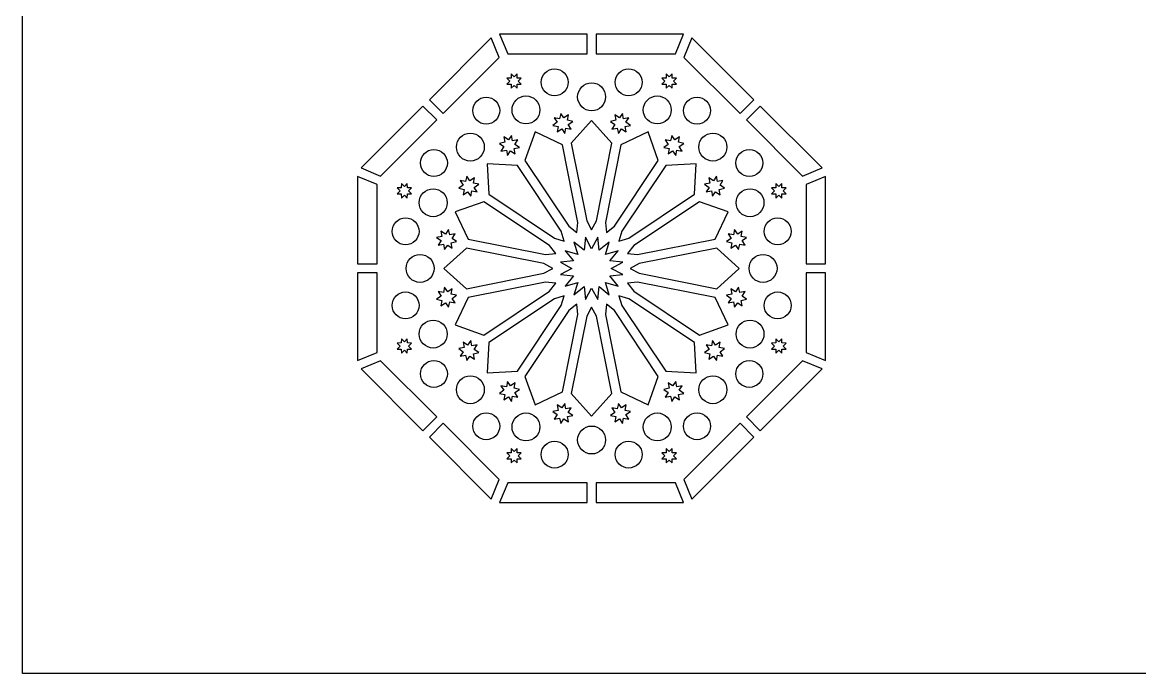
# Model space of a CAD drawing. Header units: millimetres. Extents: x 0 to 2300, y 128 to 1220.
# Drawn here: x 0 to 1020, y 128 to 722 of the extents above; entities that cross this region are included whole.
import ezdxf

# ---------------------------------------------------------------- set-up
doc = ezdxf.new("R2010")
doc.units = ezdxf.units.MM
doc.layers.add('CUT', color=1, linetype='CONTINUOUS')

msp = doc.modelspace()

# ---------------------------------------------------------------- linework, layer by layer
at = {"layer": 'CUT'}
for points in [[(0, 867.7), (1039.75, 867.7), (1039.75, 127.95), (0, 127.95)], [(428.211, 708.343), (371.701, 651.833), (384.323, 639.211), (435.605, 690.493)], [(515.75, 711.5), (435.833, 711.5), (443.226, 693.65), (515.75, 693.65)], [(603.917, 711.5), (524, 711.5), (524, 693.65), (596.524, 693.65)], [(604.145, 690.493), (655.427, 639.211), (668.049, 651.833), (611.539, 708.343)], [(446.266, 671.615), (442.456, 671.571), (445.119, 668.845), (442.456, 666.12), (446.266, 666.075), (446.311, 662.265), (449.036, 664.928), (451.761, 662.265), (451.806, 666.075), (455.616, 666.12), (452.953, 668.845), (455.616, 671.571), (451.806, 671.615), (451.761, 675.425), (449.036, 672.762), (446.311, 675.425)], [(590.714, 672.762), (587.989, 675.425), (587.944, 671.615), (584.134, 671.571), (586.797, 668.845), (584.134, 666.12), (587.944, 666.075), (587.989, 662.265), (590.714, 664.928), (593.439, 662.265), (593.484, 666.075), (597.294, 666.12), (594.631, 668.845), (597.294, 671.571), (593.484, 671.615), (593.439, 675.425)], [(365.867, 645.999), (309.357, 589.489), (327.207, 582.095), (378.489, 633.377)], [(661.261, 633.377), (712.543, 582.095), (730.393, 589.489), (673.883, 645.999)], [(490.691, 634.491), (485.793, 635.406), (488.513, 631.231), (484.401, 628.413), (489.278, 627.384), (488.362, 622.486), (492.538, 625.206), (495.355, 621.094), (496.385, 625.971), (501.283, 625.056), (498.563, 629.231), (502.674, 632.049), (497.798, 633.078), (498.713, 637.976), (494.538, 635.256), (491.72, 639.368)], [(524.337, 541.398), (538.406, 612.132), (519.875, 632.713), (501.344, 612.132), (515.413, 541.398), (519.875, 533.147)], [(545.212, 635.256), (541.037, 637.976), (541.952, 633.078), (537.076, 632.049), (541.187, 629.231), (538.467, 625.056), (543.365, 625.971), (544.395, 621.094), (547.212, 625.206), (551.388, 622.486), (550.472, 627.384), (555.349, 628.413), (551.237, 631.231), (553.957, 635.406), (549.059, 634.491), (548.03, 639.368)], [(507.322, 539.787), (493.253, 610.522), (468.256, 622.445), (459.011, 596.339), (499.079, 536.373), (506.358, 530.459)], [(540.671, 536.373), (580.739, 596.339), (571.494, 622.445), (546.497, 610.522), (532.428, 539.787), (533.392, 530.459)], [(440.613, 612.92), (435.736, 611.891), (439.848, 609.073), (437.128, 604.898), (442.026, 605.813), (443.055, 600.937), (445.873, 605.048), (450.048, 602.328), (449.133, 607.227), (454.01, 608.256), (449.898, 611.073), (452.619, 615.249), (447.72, 614.334), (446.691, 619.21), (443.873, 615.098), (439.698, 617.819)], [(595.877, 615.098), (593.059, 619.21), (592.03, 614.334), (587.131, 615.249), (589.852, 611.073), (585.74, 608.256), (590.617, 607.227), (589.702, 602.328), (593.877, 605.048), (596.695, 600.937), (597.724, 605.813), (602.622, 604.898), (599.902, 609.073), (604.014, 611.891), (599.137, 612.92), (600.052, 617.819)], [(492.219, 531.79), (452.152, 591.756), (424.495, 593.205), (425.944, 565.548), (485.91, 525.481), (494.899, 522.801)], [(553.84, 525.481), (613.806, 565.548), (615.255, 593.205), (587.598, 591.756), (547.531, 531.79), (544.851, 522.801)], [(306.2, 581.867), (306.2, 501.95), (324.05, 501.95), (324.05, 574.474)], [(402.602, 573.827), (398.49, 571.009), (403.366, 569.98), (402.451, 565.081), (406.627, 567.802), (409.444, 563.69), (410.473, 568.567), (415.372, 567.652), (412.652, 571.827), (416.763, 574.645), (411.887, 575.674), (412.802, 580.572), (408.627, 577.852), (405.809, 581.964), (404.78, 577.087), (399.881, 578.002)], [(634.97, 577.087), (633.941, 581.964), (631.123, 577.852), (626.948, 580.572), (627.863, 575.674), (622.987, 574.645), (627.098, 571.827), (624.378, 567.652), (629.277, 568.567), (630.306, 563.69), (633.123, 567.802), (637.299, 565.081), (636.384, 569.98), (641.26, 571.009), (637.148, 573.827), (639.869, 578.002)], [(715.7, 574.474), (715.7, 501.95), (733.55, 501.95), (733.55, 581.867)], [(344.938, 568.664), (342.275, 565.939), (346.085, 565.894), (346.129, 562.084), (348.855, 564.747), (351.58, 562.084), (351.625, 565.894), (355.435, 565.939), (352.772, 568.664), (355.435, 571.389), (351.625, 571.434), (351.58, 575.244), (348.855, 572.581), (346.129, 575.244), (346.085, 571.434), (342.275, 571.389)], [(693.665, 571.434), (693.621, 575.244), (690.895, 572.581), (688.17, 575.244), (688.125, 571.434), (684.315, 571.389), (686.978, 568.664), (684.315, 565.939), (688.125, 565.894), (688.17, 562.084), (690.895, 564.747), (693.621, 562.084), (693.665, 565.894), (697.475, 565.939), (694.812, 568.664), (697.475, 571.389)], [(481.327, 518.621), (421.361, 558.689), (395.255, 549.444), (407.178, 524.447), (477.913, 510.378), (487.241, 511.342)], [(561.837, 510.378), (632.572, 524.447), (644.495, 549.444), (618.389, 558.689), (558.423, 518.621), (552.509, 511.342)], [(382.444, 523.162), (379.724, 518.987), (384.622, 519.902), (385.651, 515.026), (388.469, 519.137), (392.644, 516.417), (391.729, 521.315), (396.606, 522.345), (392.494, 525.162), (395.214, 529.338), (390.316, 528.422), (389.287, 533.299), (386.469, 529.187), (382.294, 531.907), (383.209, 527.009), (378.332, 525.98)], [(656.541, 527.009), (657.456, 531.907), (653.281, 529.187), (650.463, 533.299), (649.434, 528.422), (644.536, 529.338), (647.256, 525.162), (643.144, 522.345), (648.021, 521.315), (647.106, 516.417), (651.281, 519.137), (654.099, 515.026), (655.128, 519.902), (660.026, 518.987), (657.306, 523.162), (661.418, 525.98)], [(537.852, 497.825), (548.314, 503.481), (536.484, 504.705), (543.984, 513.934), (532.587, 510.537), (535.984, 521.934), (526.755, 514.434), (525.531, 526.264), (519.875, 515.802), (514.219, 526.264), (512.995, 514.434), (503.766, 521.934), (507.163, 510.537), (495.766, 513.934), (503.266, 504.705), (491.436, 503.481), (501.898, 497.825), (491.436, 492.169), (503.266, 490.945), (495.766, 481.716), (507.163, 485.113), (503.766, 473.716), (512.995, 481.216), (514.219, 469.386), (519.875, 479.848), (525.531, 469.386), (526.755, 481.216), (535.984, 473.716), (532.587, 485.113), (543.984, 481.716), (536.484, 490.945), (548.314, 492.169)], [(476.302, 502.287), (405.568, 516.356), (384.987, 497.825), (405.568, 479.294), (476.302, 493.363), (484.553, 497.825)], [(563.448, 493.363), (634.182, 479.294), (654.763, 497.825), (634.182, 516.356), (563.448, 502.287), (555.197, 497.825)], [(306.2, 493.7), (306.2, 413.783), (324.05, 421.176), (324.05, 493.7)], [(715.7, 493.7), (715.7, 421.176), (733.55, 413.783), (733.55, 493.7)], [(383.209, 468.641), (382.294, 463.743), (386.469, 466.463), (389.287, 462.351), (390.316, 467.228), (395.214, 466.312), (392.494, 470.488), (396.606, 473.305), (391.729, 474.335), (392.644, 479.233), (388.469, 476.513), (385.651, 480.624), (384.622, 475.748), (379.724, 476.663), (382.444, 472.488), (378.332, 469.67)], [(477.913, 485.272), (407.178, 471.203), (395.255, 446.206), (421.361, 436.961), (481.327, 477.029), (487.241, 484.308)], [(558.423, 477.029), (618.389, 436.961), (644.495, 446.206), (632.572, 471.203), (561.837, 485.272), (552.509, 484.308)], [(657.306, 472.488), (660.026, 476.663), (655.128, 475.748), (654.099, 480.624), (651.281, 476.513), (647.106, 479.233), (648.021, 474.335), (643.144, 473.305), (647.256, 470.488), (644.536, 466.312), (649.434, 467.228), (650.463, 462.351), (653.281, 466.463), (657.456, 463.743), (656.541, 468.641), (661.418, 469.67)], [(485.91, 470.169), (425.944, 430.102), (424.495, 402.445), (452.152, 403.894), (492.219, 463.86), (494.899, 472.849)], [(547.531, 463.86), (587.598, 403.894), (615.255, 402.445), (613.806, 430.102), (553.84, 470.169), (544.851, 472.849)], [(499.079, 459.277), (459.011, 399.311), (468.256, 373.205), (493.253, 385.128), (507.322, 455.863), (506.358, 465.191)], [(515.413, 454.252), (501.344, 383.518), (519.875, 362.937), (538.406, 383.518), (524.337, 454.252), (519.875, 462.503)], [(533.392, 465.191), (532.428, 455.863), (546.497, 385.128), (571.494, 373.205), (580.739, 399.311), (540.671, 459.277)], [(346.085, 424.216), (346.129, 420.406), (348.855, 423.069), (351.58, 420.406), (351.625, 424.216), (355.435, 424.261), (352.772, 426.986), (355.435, 429.711), (351.625, 429.756), (351.58, 433.566), (348.855, 430.903), (346.129, 433.566), (346.085, 429.756), (342.275, 429.711), (344.938, 426.986), (342.275, 424.261)], [(404.78, 418.563), (405.809, 413.686), (408.627, 417.798), (412.802, 415.078), (411.887, 419.976), (416.763, 421.005), (412.652, 423.823), (415.372, 427.998), (410.473, 427.083), (409.444, 431.96), (406.627, 427.848), (402.451, 430.569), (403.366, 425.67), (398.49, 424.641), (402.602, 421.823), (399.881, 417.648)], [(637.148, 421.823), (641.26, 424.641), (636.384, 425.67), (637.299, 430.569), (633.123, 427.848), (630.306, 431.96), (629.277, 427.083), (624.378, 427.998), (627.098, 423.823), (622.987, 421.005), (627.863, 419.976), (626.948, 415.078), (631.123, 417.798), (633.941, 413.686), (634.97, 418.563), (639.869, 417.648)], [(694.812, 426.986), (697.475, 429.711), (693.665, 429.756), (693.621, 433.566), (690.895, 430.903), (688.17, 433.566), (688.125, 429.756), (684.315, 429.711), (686.978, 426.986), (684.315, 424.261), (688.125, 424.216), (688.17, 420.406), (690.895, 423.069), (693.621, 420.406), (693.665, 424.216), (697.475, 424.261)], [(378.489, 362.273), (327.207, 413.555), (309.357, 406.161), (365.867, 349.651)], [(712.543, 413.555), (661.261, 362.273), (673.883, 349.651), (730.393, 406.161)], [(443.873, 380.552), (446.691, 376.44), (447.72, 381.316), (452.619, 380.401), (449.898, 384.577), (454.01, 387.394), (449.133, 388.423), (450.048, 393.322), (445.873, 390.602), (443.055, 394.713), (442.026, 389.837), (437.128, 390.752), (439.848, 386.577), (435.736, 383.759), (440.613, 382.73), (439.698, 377.831)], [(599.137, 382.73), (604.014, 383.759), (599.902, 386.577), (602.622, 390.752), (597.724, 389.837), (596.695, 394.713), (593.877, 390.602), (589.702, 393.322), (590.617, 388.423), (585.74, 387.394), (589.852, 384.577), (587.131, 380.401), (592.03, 381.316), (593.059, 376.44), (595.877, 380.552), (600.052, 377.831)], [(494.538, 360.394), (498.713, 357.674), (497.798, 362.572), (502.674, 363.601), (498.563, 366.419), (501.283, 370.594), (496.385, 369.679), (495.355, 374.556), (492.538, 370.444), (488.362, 373.164), (489.278, 368.266), (484.401, 367.237), (488.513, 364.419), (485.793, 360.244), (490.691, 361.159), (491.72, 356.282)], [(549.059, 361.159), (553.957, 360.244), (551.237, 364.419), (555.349, 367.237), (550.472, 368.266), (551.388, 373.164), (547.212, 370.444), (544.395, 374.556), (543.365, 369.679), (538.467, 370.594), (541.187, 366.419), (537.076, 363.601), (541.952, 362.572), (541.037, 357.674), (545.212, 360.394), (548.03, 356.282)], [(435.605, 305.157), (384.323, 356.439), (371.701, 343.817), (428.211, 287.307)], [(655.427, 356.439), (604.145, 305.157), (611.539, 287.307), (668.049, 343.817)], [(449.036, 322.888), (451.761, 320.225), (451.806, 324.035), (455.616, 324.079), (452.953, 326.805), (455.616, 329.53), (451.806, 329.575), (451.761, 333.385), (449.036, 330.722), (446.311, 333.385), (446.266, 329.575), (442.456, 329.53), (445.119, 326.805), (442.456, 324.079), (446.266, 324.035), (446.311, 320.225)], [(593.484, 324.035), (597.294, 324.079), (594.631, 326.805), (597.294, 329.53), (593.484, 329.575), (593.439, 333.385), (590.714, 330.722), (587.989, 333.385), (587.944, 329.575), (584.134, 329.53), (586.797, 326.805), (584.134, 324.079), (587.944, 324.035), (587.989, 320.225), (590.714, 322.888), (593.439, 320.225)], [(515.75, 302), (443.226, 302), (435.833, 284.15), (515.75, 284.15)], [(596.524, 302), (524, 302), (524, 284.15), (603.917, 284.15)]]:
    msp.add_lwpolyline(points, close=True, dxfattribs=at)
for centre, radius in [((486.076, 667.746), 12.3), ((553.674, 667.746), 12.3), ((519.875, 654.425), 12.75), ((423.622, 641.877), 12.3), ((459.947, 642.505), 12.75), ((579.803, 642.505), 12.75), ((616.128, 641.877), 12.3), ((409.142, 608.558), 12.75), ((630.608, 608.558), 12.75), ((375.823, 594.078), 12.3), ((663.927, 594.078), 12.3), ((375.195, 557.753), 12.75), ((664.555, 557.753), 12.75), ((349.954, 531.624), 12.3), ((689.796, 531.624), 12.3), ((363.275, 497.825), 12.75), ((676.475, 497.825), 12.75), ((349.954, 464.026), 12.3), ((689.796, 464.026), 12.3), ((375.195, 437.897), 12.75), ((664.555, 437.897), 12.75), ((375.823, 401.572), 12.3), ((663.927, 401.572), 12.3), ((409.142, 387.092), 12.75), ((630.608, 387.092), 12.75), ((423.622, 353.773), 12.3), ((459.947, 353.145), 12.75), ((579.803, 353.145), 12.75), ((616.128, 353.773), 12.3), ((519.875, 341.225), 12.75), ((486.076, 327.904), 12.3), ((553.674, 327.904), 12.3)]:
    msp.add_circle(centre, radius, dxfattribs=at)

doc.saveas('drawing.dxf')
